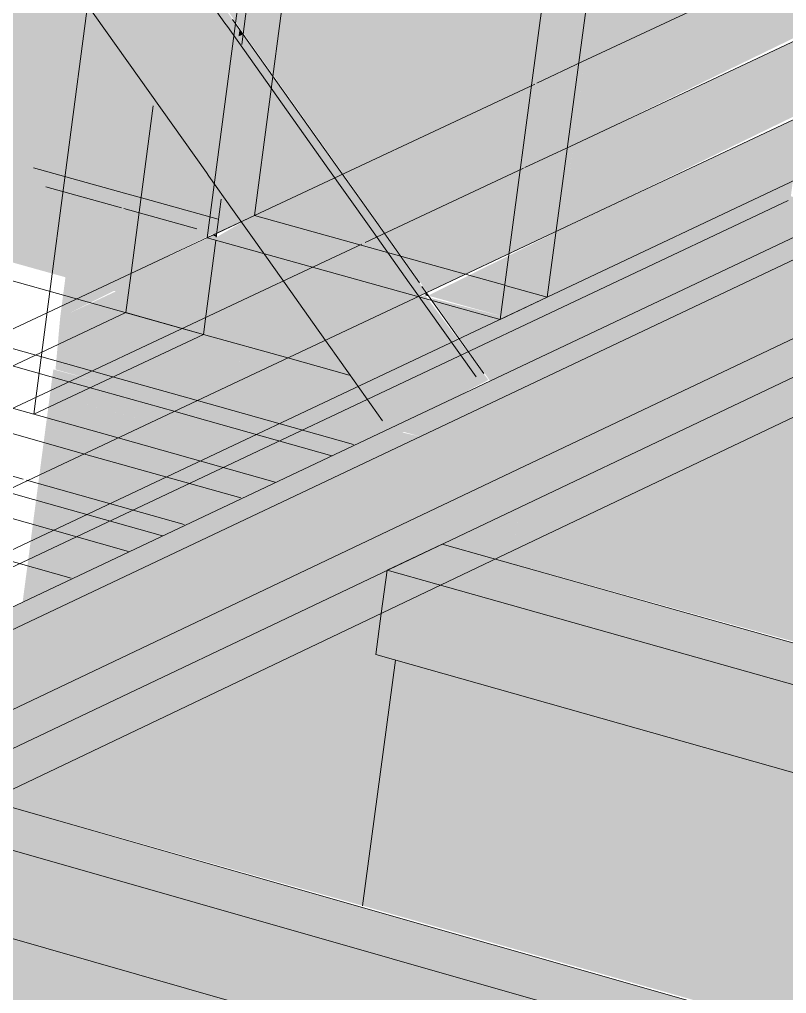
# Model space of a CAD drawing. Header units: inches. Extents: x -8026 to -8021, y -2777 to 2751.
# Drawn here: x -8025.22634 to -8025.21367, y 1923.7398 to 1923.75592 of the extents above; entities that cross this region are included whole.
import ezdxf

# ---------------------------------------------------------------- set-up
doc = ezdxf.new("R2010")
doc.units = ezdxf.units.IN
doc.header["$MEASUREMENT"] = 0
for name, color, linetype, lineweight in [('A-GLAZ-CWMG', 51, 'Continuous', 9), ('S-BEAM', 12, 'Continuous', 9), ('S-BEAM-2', 53, 'Continuous', 9), ('S-BEAM-4', 133, 'Continuous', 9)]:
    doc.layers.add(name, color=color, linetype=linetype, lineweight=lineweight)
doc.layers.add('A-GLAZ-CWMG-1', color=13, linetype='Continuous', lineweight=9, transparency=0.4)
doc.layers.add('A-GLAZ-CWMG-2', color=25, linetype='Continuous', lineweight=9, transparency=0.4)

msp = doc.modelspace()

# ---------------------------------------------------------------- hatches: boundary and pattern name
at = {"layer": 'A-GLAZ-CWMG-1'}
for points in [[(-8025.221412, 1923.751851), (-8025.220636, 1923.752217), (-8025.222381, 1923.752704), (-8025.222673, 1923.752566), (-8025.222352, 1923.752113)], [(-8025.222337, 1923.752118), (-8025.222657, 1923.752572), (-8025.223076, 1923.752324), (-8025.222366, 1923.752126)], [(-8025.223226, 1923.750994), (-8025.221963, 1923.751589), (-8025.222366, 1923.752126), (-8025.223076, 1923.752324), (-8025.223251, 1923.751001)], [(-8025.225544, 1923.751049), (-8025.224096, 1923.751774), (-8025.225517, 1923.75217), (-8025.22566, 1923.751081)], [(-8025.221977, 1923.751584), (-8025.221412, 1923.751851), (-8025.222352, 1923.752113)], [(-8025.223785, 1923.750557), (-8025.222278, 1923.751266), (-8025.224036, 1923.751757), (-8025.225544, 1923.751049), (-8025.224626, 1923.750792)], [(-8025.220528, 1923.750778), (-8025.220131, 1923.750966), (-8025.221908, 1923.751441), (-8025.221943, 1923.751173), (-8025.221201, 1923.750966)], [(-8025.22345, 1923.750463), (-8025.221943, 1923.751173), (-8025.222278, 1923.751266), (-8025.223785, 1923.750557)], [(-8025.221487, 1923.750507), (-8025.221269, 1923.75061), (-8025.221572, 1923.751038), (-8025.222551, 1923.751312), (-8025.223143, 1923.750971), (-8025.222226, 1923.750714)], [(-8025.222034, 1923.750067), (-8025.220528, 1923.750778), (-8025.221943, 1923.751173), (-8025.22345, 1923.750463), (-8025.222259, 1923.75013)], [(-8025.221284, 1923.750605), (-8025.220827, 1923.750821), (-8025.221555, 1923.750989)], [(-8025.21941, 1923.749334), (-8025.218864, 1923.749593), (-8025.219501, 1923.750492), (-8025.220528, 1923.750778), (-8025.222034, 1923.750067), (-8025.21948, 1923.749353)], [(-8025.220242, 1923.749134), (-8025.219417, 1923.749526), (-8025.22074, 1923.749838), (-8025.220307, 1923.749226)], [(-8025.228413, 1923.742929), (-8025.227746, 1923.743247), (-8025.226856, 1923.742997), (-8025.220363, 1923.746092), (-8025.220268, 1923.746807), (-8025.219357, 1923.74724), (-8025.218471, 1923.746995), (-8025.218177, 1923.747135), (-8025.217983, 1923.748533), (-8025.228317, 1923.74362), (-8025.228369, 1923.743247)]]:
    msp.add_hatch(color=256, dxfattribs=at).paths.add_polyline_path(points, flags=0)
h = msp.add_hatch(color=256, dxfattribs=at)
h.paths.add_polyline_path([(-8025.225667, 1923.749671), (-8025.225085, 1923.749944), (-8025.225785, 1923.75013), (-8025.22584, 1923.749719)], flags=0)
h.paths.add_polyline_path([(-8025.225672, 1923.750989), (-8025.225544, 1923.751049), (-8025.22566, 1923.751081)], flags=0)
h = msp.add_hatch(color=256, dxfattribs=at)
h.paths.add_polyline_path([(-8025.225085, 1923.749944), (-8025.223785, 1923.750557), (-8025.225544, 1923.751049), (-8025.225672, 1923.750989), (-8025.225749, 1923.75013)], flags=0)
h.paths.add_polyline_path([(-8025.223915, 1923.749179), (-8025.222034, 1923.750067), (-8025.22345, 1923.750463), (-8025.224751, 1923.74985), (-8025.225085, 1923.749944), (-8025.225667, 1923.749671), (-8025.224751, 1923.749414)], flags=0)
h = msp.add_hatch(color=256, dxfattribs=at)
h.paths.add_polyline_path([(-8025.221289, 1923.748443), (-8025.21948, 1923.749353), (-8025.222034, 1923.750067), (-8025.223915, 1923.749179), (-8025.221796, 1923.748585)], flags=0)
h.paths.add_polyline_path([(-8025.224751, 1923.74985), (-8025.22345, 1923.750463), (-8025.223785, 1923.750557), (-8025.225085, 1923.749944), (-8025.224932, 1923.749901)], flags=0)
h = msp.add_hatch(color=256, dxfattribs=at)
h.paths.add_polyline_path([(-8025.228508, 1923.742209), (-8025.226862, 1923.742995), (-8025.227746, 1923.743247), (-8025.228413, 1923.742929), (-8025.228439, 1923.742739)], flags=0)
h.paths.add_polyline_path([(-8025.220363, 1923.746092), (-8025.218477, 1923.746993), (-8025.219357, 1923.74724), (-8025.220268, 1923.746807), (-8025.220316, 1923.74645)], flags=0)
at = {"layer": 'A-GLAZ-CWMG-2'}
h = msp.add_hatch(color=256, dxfattribs=at)
h.paths.add_polyline_path([(-8025.222673, 1923.752566), (-8025.221001, 1923.753352), (-8025.222648, 1923.755674), (-8025.222723, 1923.755639), (-8025.223057, 1923.753108), (-8025.222753, 1923.752679)], flags=0)
h.paths.add_polyline_path([(-8025.213677, 1923.824204), (-8025.213601, 1923.824235), (-8025.208015, 1923.827935), (-8025.207666, 1923.830536), (-8025.213335, 1923.826804), (-8025.213676, 1923.824219)], flags=0)
h = msp.add_hatch(color=256, dxfattribs=at)
h.paths.add_polyline_path([(-8025.223057, 1923.753108), (-8025.222707, 1923.755758), (-8025.22486, 1923.758796), (-8025.225208, 1923.756144), (-8025.22316, 1923.753253)], flags=0)
h.paths.add_polyline_path([(-8025.216545, 1923.822302), (-8025.213676, 1923.824219), (-8025.213335, 1923.826804), (-8025.216203, 1923.824916), (-8025.216541, 1923.822338)], flags=0)
h = msp.add_hatch(color=256, dxfattribs=at)
h.paths.add_polyline_path([(-8025.224036, 1923.751757), (-8025.223638, 1923.751944), (-8025.224444, 1923.752169), (-8025.224482, 1923.751881), (-8025.224096, 1923.751774)], flags=0)
h.paths.add_polyline_path([(-8025.216971, 1923.78905), (-8025.214499, 1923.807611), (-8025.21727, 1923.806455), (-8025.219485, 1923.789692), (-8025.218357, 1923.789404)], flags=0)
h = msp.add_hatch(color=256, dxfattribs=at)
h.paths.add_polyline_path([(-8025.222278, 1923.751266), (-8025.221943, 1923.751471), (-8025.223638, 1923.751944), (-8025.224036, 1923.751757), (-8025.222753, 1923.751399)], flags=0)
h.paths.add_polyline_path([(-8025.216901, 1923.789032), (-8025.214423, 1923.807643), (-8025.214499, 1923.807611), (-8025.216924, 1923.789038)], flags=0)
h = msp.add_hatch(color=256, dxfattribs=at)
h.paths.add_polyline_path([(-8025.224482, 1923.751881), (-8025.224444, 1923.752169), (-8025.225479, 1923.752457), (-8025.225517, 1923.75217), (-8025.224751, 1923.751956)], flags=0)
h.paths.add_polyline_path([(-8025.219485, 1923.789692), (-8025.21727, 1923.806455), (-8025.218429, 1923.805972), (-8025.220538, 1923.789961)], flags=0)
h = msp.add_hatch(color=256, dxfattribs=at)
h.paths.add_polyline_path([(-8025.225775, 1923.751708), (-8025.225192, 1923.75615), (-8025.226319, 1923.757741), (-8025.227061, 1923.752068), (-8025.22608, 1923.751793)], flags=0)
h.paths.add_polyline_path([(-8025.224845, 1923.758801), (-8025.223773, 1923.766615), (-8025.225067, 1923.766966), (-8025.225975, 1923.760392), (-8025.224985, 1923.758996)], flags=0)
h = msp.add_hatch(color=256, dxfattribs=at)
h.paths.add_polyline_path([(-8025.224974, 1923.751483), (-8025.22314, 1923.752377), (-8025.223041, 1923.753114), (-8025.225192, 1923.75615), (-8025.225775, 1923.751708)], flags=0)
h.paths.add_polyline_path([(-8025.222691, 1923.755764), (-8025.221299, 1923.765945), (-8025.223773, 1923.766615), (-8025.224845, 1923.758801), (-8025.223146, 1923.756406)], flags=0)
h = msp.add_hatch(color=256, dxfattribs=at)
h.paths.add_polyline_path([(-8025.223144, 1923.752343), (-8025.223065, 1923.752408), (-8025.222981, 1923.75303), (-8025.223041, 1923.753114), (-8025.22314, 1923.752377)], flags=0)
h.paths.add_polyline_path([(-8025.223251, 1923.751001), (-8025.223076, 1923.752324), (-8025.223144, 1923.752343), (-8025.224974, 1923.751483), (-8025.223289, 1923.751012)], flags=0)
h.paths.add_polyline_path([(-8025.222632, 1923.75568), (-8025.22123, 1923.765927), (-8025.221299, 1923.765945), (-8025.222691, 1923.755764)], flags=0)
h = msp.add_hatch(color=256, dxfattribs=at)
h.paths.add_polyline_path([(-8025.223069, 1923.752378), (-8025.222657, 1923.752572), (-8025.222981, 1923.75303), (-8025.223065, 1923.752408)], flags=0)
h.paths.add_polyline_path([(-8025.220985, 1923.753357), (-8025.217781, 1923.754863), (-8025.216424, 1923.764626), (-8025.22123, 1923.765927), (-8025.222632, 1923.75568), (-8025.221674, 1923.754329)], flags=0)
for points in [[(-8025.217781, 1923.754863), (-8025.217004, 1923.755228), (-8025.215719, 1923.764435), (-8025.216424, 1923.764626), (-8025.217717, 1923.755344)], [(-8025.217191, 1923.753838), (-8025.213219, 1923.755771), (-8025.21304, 1923.757091), (-8025.217004, 1923.755228), (-8025.217125, 1923.754326)], [(-8025.222723, 1923.755639), (-8025.222648, 1923.755674), (-8025.222707, 1923.755758)], [(-8025.22029, 1923.752377), (-8025.217191, 1923.753838), (-8025.217004, 1923.755228), (-8025.220985, 1923.753357), (-8025.220525, 1923.752708)], [(-8025.2196, 1923.751399), (-8025.217377, 1923.752449), (-8025.217191, 1923.753838), (-8025.22029, 1923.752377), (-8025.219636, 1923.751451)], [(-8025.220636, 1923.752217), (-8025.220306, 1923.752372), (-8025.221001, 1923.753352), (-8025.222381, 1923.752704), (-8025.220731, 1923.752243)], [(-8025.219716, 1923.749019), (-8025.212273, 1923.752548), (-8025.212766, 1923.752685), (-8025.220211, 1923.749158)], [(-8025.217983, 1923.748533), (-8025.210546, 1923.752069), (-8025.212273, 1923.752548), (-8025.219716, 1923.749019), (-8025.218172, 1923.748586)], [(-8025.223076, 1923.752324), (-8025.223098, 1923.752365), (-8025.223144, 1923.752343)], [(-8025.219674, 1923.751366), (-8025.219614, 1923.751394), (-8025.220306, 1923.752372), (-8025.221412, 1923.751851), (-8025.219784, 1923.751396)], [(-8025.218301, 1923.750991), (-8025.217523, 1923.751359), (-8025.217377, 1923.752449), (-8025.219572, 1923.75136), (-8025.21956, 1923.751342), (-8025.218434, 1923.751028)], [(-8025.218177, 1923.747135), (-8025.212101, 1923.750032), (-8025.212004, 1923.750741), (-8025.211109, 1923.751168), (-8025.210225, 1923.750926), (-8025.209038, 1923.751492), (-8025.209016, 1923.751648), (-8025.210546, 1923.752069), (-8025.217983, 1923.748533), (-8025.218162, 1923.747242)], [(-8025.220827, 1923.750821), (-8025.219674, 1923.751366), (-8025.221412, 1923.751851), (-8025.221977, 1923.751584), (-8025.221587, 1923.751033), (-8025.221428, 1923.750989)], [(-8025.221943, 1923.751173), (-8025.221943, 1923.751424), (-8025.222278, 1923.751266)], [(-8025.219573, 1923.751338), (-8025.219627, 1923.751388), (-8025.219638, 1923.751356)], [(-8025.219417, 1923.749526), (-8025.218593, 1923.749955), (-8025.219638, 1923.751356), (-8025.219741, 1923.751334), (-8025.221284, 1923.750605), (-8025.22079, 1923.74991), (-8025.220089, 1923.749714)], [(-8025.219501, 1923.750492), (-8025.219765, 1923.750864), (-8025.220131, 1923.750966), (-8025.220528, 1923.750778)], [(-8025.230057, 1923.744116), (-8025.219716, 1923.749019), (-8025.220251, 1923.749139), (-8025.230554, 1923.744258)], [(-8025.222595, 1923.747824), (-8025.221289, 1923.748443), (-8025.223915, 1923.749179), (-8025.225222, 1923.748562), (-8025.222753, 1923.747868)], [(-8025.228317, 1923.74362), (-8025.217983, 1923.748533), (-8025.219716, 1923.749019), (-8025.230057, 1923.744116), (-8025.228502, 1923.743673)], [(-8025.225966, 1923.746225), (-8025.224092, 1923.747114), (-8025.226108, 1923.747682), (-8025.226288, 1923.746316)], [(-8025.226322, 1923.746056), (-8025.225966, 1923.746225), (-8025.226288, 1923.746316)]]:
    msp.add_hatch(color=256, dxfattribs=at).paths.add_polyline_path(points, flags=0)
h = msp.add_hatch(color=256, dxfattribs=at)
h.paths.add_polyline_path([(-8025.221572, 1923.751038), (-8025.221963, 1923.751589), (-8025.222551, 1923.751312), (-8025.222219, 1923.751219)], flags=0)
h.paths.add_polyline_path([(-8025.217377, 1923.752449), (-8025.213405, 1923.754383), (-8025.213225, 1923.755707), (-8025.217191, 1923.753838), (-8025.217226, 1923.753573)], flags=0)
h = msp.add_hatch(color=256, dxfattribs=at)
h.paths.add_polyline_path([(-8025.218559, 1923.749931), (-8025.212727, 1923.752698), (-8025.213593, 1923.752996), (-8025.213413, 1923.754323), (-8025.217377, 1923.752449), (-8025.217523, 1923.751359), (-8025.218301, 1923.750991), (-8025.219536, 1923.75131), (-8025.218579, 1923.749959)], flags=0)
h.paths.add_polyline_path([(-8025.221124, 1923.750405), (-8025.221269, 1923.75061), (-8025.221487, 1923.750507)], flags=0)
h = msp.add_hatch(color=256, dxfattribs=at)
h.paths.add_polyline_path([(-8025.224092, 1923.747114), (-8025.222595, 1923.747824), (-8025.225222, 1923.748562), (-8025.226043, 1923.748174), (-8025.226108, 1923.747682), (-8025.224751, 1923.747299)], flags=0)
h.paths.add_polyline_path([(-8025.225222, 1923.748562), (-8025.223915, 1923.749179), (-8025.225667, 1923.749671), (-8025.225858, 1923.749581), (-8025.225965, 1923.748771)], flags=0)
h = msp.add_hatch(color=256, dxfattribs=at)
h.paths.add_polyline_path([(-8025.226043, 1923.748174), (-8025.225222, 1923.748562), (-8025.225965, 1923.748771), (-8025.226042, 1923.748182)], flags=0)
h.paths.add_polyline_path([(-8025.225858, 1923.749581), (-8025.225667, 1923.749671), (-8025.22584, 1923.749719)], flags=0)
at = {"layer": 'S-BEAM-2'}
h = msp.add_hatch(color=256, dxfattribs=at)
h.paths.add_polyline_path([(-8025.246168, 1923.729688), (-8025.245804, 1923.733089), (-8025.24609, 1923.733172), (-8025.246004, 1923.733868), (-8025.250657, 1923.73165), (-8025.251554, 1923.731912), (-8025.252395, 1923.731512), (-8025.246508, 1923.729787)], flags=0)
h.paths.add_polyline_path([(-8025.237611, 1923.732928), (-8025.237064, 1923.737226), (-8025.237399, 1923.737322), (-8025.237311, 1923.738012), (-8025.24406, 1923.734795), (-8025.237837, 1923.732994)], flags=0)
h.paths.add_polyline_path([(-8025.229071, 1923.73713), (-8025.228526, 1923.741308), (-8025.228855, 1923.741401), (-8025.228766, 1923.742086), (-8025.235385, 1923.738931), (-8025.229313, 1923.737199)], flags=0)
h.paths.add_polyline_path([(-8025.220673, 1923.741258), (-8025.220131, 1923.745321), (-8025.220454, 1923.745411), (-8025.220363, 1923.746092), (-8025.226856, 1923.742997), (-8025.220932, 1923.741331)], flags=0)
h.paths.add_polyline_path([(-8025.212415, 1923.745315), (-8025.211876, 1923.749268), (-8025.212193, 1923.749355), (-8025.212101, 1923.750032), (-8025.218471, 1923.746995), (-8025.21269, 1923.745391)], flags=0)
h.paths.add_polyline_path([(-8025.209156, 1923.750633), (-8025.209038, 1923.751492), (-8025.210225, 1923.750926), (-8025.209276, 1923.750666)], flags=0)
h.paths.add_polyline_path([(-8025.196303, 1923.753224), (-8025.195771, 1923.756967), (-8025.196076, 1923.757049), (-8025.195882, 1923.758417), (-8025.198729, 1923.757061), (-8025.199162, 1923.753995), (-8025.197327, 1923.7535)], flags=0)
h.paths.add_polyline_path([(-8025.189835, 1923.75745), (-8025.189238, 1923.76158), (-8025.195016, 1923.758829)], flags=0)
at = {"layer": 'S-BEAM-4'}
h = msp.add_hatch(color=256, dxfattribs=at)
h.paths.add_polyline_path([(-8025.091039, 1923.717835), (-8025.086086, 1923.720732), (-8025.199478, 1923.751971), (-8025.200022, 1923.748116), (-8025.091595, 1923.71799)], flags=0)
h.paths.add_polyline_path([(-8025.232469, 1923.75524), (-8025.231748, 1923.760861), (-8025.235719, 1923.761955), (-8025.23643, 1923.756345), (-8025.232778, 1923.755326)], flags=0)
h.paths.add_polyline_path([(-8025.217004, 1923.755228), (-8025.214897, 1923.756218), (-8025.216801, 1923.756743), (-8025.21694, 1923.75571)], flags=0)
h.paths.add_polyline_path([(-8025.243545, 1923.75833), (-8025.242854, 1923.76392), (-8025.245574, 1923.76467), (-8025.246258, 1923.759087), (-8025.244016, 1923.758462)], flags=0)
h.paths.add_polyline_path([(-8025.251978, 1923.760683), (-8025.251308, 1923.76625), (-8025.255421, 1923.767383), (-8025.256081, 1923.761828), (-8025.253651, 1923.76115)], flags=0)
h.paths.add_polyline_path([(-8025.262146, 1923.76352), (-8025.261501, 1923.769058), (-8025.266129, 1923.770333), (-8025.266762, 1923.764808), (-8025.262385, 1923.763586)], flags=0)
h.paths.add_polyline_path([(-8025.275956, 1923.767373), (-8025.275668, 1923.769972), (-8025.277694, 1923.773519), (-8025.286972, 1923.776075), (-8025.287297, 1923.775861), (-8025.287846, 1923.77069), (-8025.276264, 1923.767458)], flags=0)
h.paths.add_polyline_path([(-8025.291689, 1923.771762), (-8025.291553, 1923.773068), (-8025.29299, 1923.772125), (-8025.292088, 1923.771873)], flags=0)
h.paths.add_polyline_path([(-8025.295371, 1923.772789), (-8025.291302, 1923.775469), (-8025.291119, 1923.777217), (-8025.298039, 1923.779124), (-8025.298593, 1923.773688), (-8025.296921, 1923.773222)], flags=0)
h = msp.add_hatch(color=256, dxfattribs=at)
h.paths.add_polyline_path([(-8025.099729, 1923.712816), (-8025.098871, 1923.713314), (-8025.200976, 1923.742065), (-8025.201076, 1923.741395), (-8025.100433, 1923.713015)], flags=0)
h.paths.add_polyline_path([(-8025.209456, 1923.743758), (-8025.209359, 1923.744425), (-8025.218477, 1923.746993), (-8025.219387, 1923.746559), (-8025.212561, 1923.744634)], flags=0)
h = msp.add_hatch(color=256, dxfattribs=at)
h.paths.add_polyline_path([(-8025.101518, 1923.71177), (-8025.099729, 1923.712816), (-8025.201076, 1923.741395), (-8025.201275, 1923.739986), (-8025.102733, 1923.712113)], flags=0)
h.paths.add_polyline_path([(-8025.209649, 1923.742355), (-8025.209456, 1923.743758), (-8025.219387, 1923.746559), (-8025.220363, 1923.746092), (-8025.220454, 1923.745411), (-8025.212816, 1923.743251)], flags=0)
h = msp.add_hatch(color=256, dxfattribs=at)
h.paths.add_polyline_path([(-8025.106705, 1923.708735), (-8025.101515, 1923.71177), (-8025.201272, 1923.739987), (-8025.201851, 1923.735886), (-8025.10727, 1923.708896)], flags=0)
h.paths.add_polyline_path([(-8025.210209, 1923.738272), (-8025.209647, 1923.742356), (-8025.220131, 1923.745321), (-8025.220673, 1923.741258), (-8025.211891, 1923.738752)], flags=0)
h = msp.add_hatch(color=256, dxfattribs=at)
h.paths.add_polyline_path([(-8025.107648, 1923.708216), (-8025.106775, 1923.708723), (-8025.201903, 1923.735872), (-8025.202006, 1923.735185), (-8025.109082, 1923.708626)], flags=0)
h.paths.add_polyline_path([(-8025.210361, 1923.737572), (-8025.21026, 1923.738257), (-8025.226862, 1923.742995), (-8025.227788, 1923.742553), (-8025.210915, 1923.737731)], flags=0)
h = msp.add_hatch(color=256, dxfattribs=at)
h.paths.add_polyline_path([(-8025.109442, 1923.707167), (-8025.107648, 1923.708216), (-8025.202006, 1923.735185), (-8025.202207, 1923.733761), (-8025.111468, 1923.707748)], flags=0)
h.paths.add_polyline_path([(-8025.210556, 1923.736155), (-8025.210361, 1923.737572), (-8025.227788, 1923.742553), (-8025.228766, 1923.742086), (-8025.228855, 1923.741401), (-8025.215555, 1923.737588)], flags=0)
h = msp.add_hatch(color=256, dxfattribs=at)
h.paths.add_polyline_path([(-8025.114753, 1923.70406), (-8025.109439, 1923.707168), (-8025.202205, 1923.733762), (-8025.202802, 1923.72953), (-8025.115322, 1923.704224)], flags=0)
h.paths.add_polyline_path([(-8025.211134, 1923.731941), (-8025.210553, 1923.736155), (-8025.228526, 1923.741308), (-8025.229071, 1923.73713), (-8025.215548, 1923.733218)], flags=0)

# ---------------------------------------------------------------- linework, layer by layer
at = {"layer": 'A-GLAZ-CWMG'}
for p, q in [((-8025.223293, 1923.770885), (-8025.225897, 1923.750999)), ((-8025.220867, 1923.770318), (-8025.223242, 1923.752309)), ((-8025.220724, 1923.770252), (-8025.22267, 1923.755507)), ((-8025.220151, 1923.770142), (-8025.22246, 1923.752676)), ((-8025.218401, 1923.750958), (-8025.215985, 1923.769008)), ((-8025.215272, 1923.768833), (-8025.21762, 1923.751327)), ((-8025.213076, 1923.757079), (-8025.217046, 1923.755216)), ((-8025.21762, 1923.751327), (-8025.208255, 1923.755754)), ((-8025.213264, 1923.755693), (-8025.217232, 1923.753826)), ((-8025.213264, 1923.755693), (-8025.217232, 1923.753826)), ((-8025.217046, 1923.755216), (-8025.217791, 1923.754867)), ((-8025.217826, 1923.75485), (-8025.22246, 1923.752676)), ((-8025.224504, 1923.751685), (-8025.224135, 1923.754488)), ((-8025.217808, 1923.749927), (-8025.208446, 1923.754366)), ((-8025.208446, 1923.754366), (-8025.217808, 1923.749927)), ((-8025.213452, 1923.754309), (-8025.217418, 1923.752438)), ((-8025.217418, 1923.752438), (-8025.213452, 1923.754309)), ((-8025.217232, 1923.753826), (-8025.21799, 1923.75347)), ((-8025.217232, 1923.753826), (-8025.21799, 1923.75347)), ((-8025.218013, 1923.753459), (-8025.220631, 1923.752227)), ((-8025.218013, 1923.753459), (-8025.220631, 1923.752227)), ((-8025.223008, 1923.752945), (-8025.223091, 1923.752316)), ((-8025.223013, 1923.748492), (-8025.213639, 1923.752927)), ((-8025.208637, 1923.752979), (-8025.217995, 1923.748529)), ((-8025.208637, 1923.752979), (-8025.217995, 1923.748529)), ((-8025.223242, 1923.752309), (-8025.22246, 1923.752676)), ((-8025.22246, 1923.752676), (-8025.223235, 1923.752313)), ((-8025.22246, 1923.752676), (-8025.218322, 1923.751523)), ((-8025.217418, 1923.752438), (-8025.218189, 1923.752075)), ((-8025.218189, 1923.752075), (-8025.217418, 1923.752438)), ((-8025.223235, 1923.752313), (-8025.227392, 1923.750362)), ((-8025.223098, 1923.752263), (-8025.223269, 1923.750967)), ((-8025.218401, 1923.750958), (-8025.223242, 1923.752309)), ((-8025.220688, 1923.752201), (-8025.221474, 1923.751831)), ((-8025.220688, 1923.752201), (-8025.221474, 1923.751831)), ((-8025.218199, 1923.75207), (-8025.219715, 1923.751355)), ((-8025.219715, 1923.751355), (-8025.218199, 1923.75207)), ((-8025.225402, 1923.751298), (-8025.227141, 1923.751785)), ((-8025.221474, 1923.751831), (-8025.222645, 1923.75128)), ((-8025.221474, 1923.751831), (-8025.222645, 1923.75128)), ((-8025.224585, 1923.751069), (-8025.224504, 1923.751685)), ((-8025.218183, 1923.747133), (-8025.208828, 1923.751593)), ((-8025.218318, 1923.751521), (-8025.21762, 1923.751327)), ((-8025.227961, 1923.746438), (-8025.21762, 1923.751327)), ((-8025.222645, 1923.75128), (-8025.227575, 1923.74896)), ((-8025.222645, 1923.75128), (-8025.227575, 1923.74896)), ((-8025.223638, 1923.750804), (-8025.225402, 1923.751298)), ((-8025.219715, 1923.751355), (-8025.222829, 1923.749885)), ((-8025.222829, 1923.749885), (-8025.219715, 1923.751355)), ((-8025.21762, 1923.751327), (-8025.218401, 1923.750958)), ((-8025.227392, 1923.749751), (-8025.224585, 1923.751069)), ((-8025.224585, 1923.751069), (-8025.223635, 1923.750803)), ((-8025.225897, 1923.750999), (-8025.226074, 1923.749647)), ((-8025.223269, 1923.750967), (-8025.223303, 1923.75071)), ((-8025.223303, 1923.75071), (-8025.223638, 1923.750804)), ((-8025.223635, 1923.750803), (-8025.223303, 1923.75071)), ((-8025.226893, 1923.750594), (-8025.225156, 1923.750106)), ((-8025.223303, 1923.75071), (-8025.226108, 1923.749389)), ((-8025.221908, 1923.750319), (-8025.223303, 1923.75071)), ((-8025.22729, 1923.750419), (-8025.225529, 1923.749924)), ((-8025.220894, 1923.750035), (-8025.221908, 1923.750319)), ((-8025.225156, 1923.750106), (-8025.224826, 1923.750013)), ((-8025.228145, 1923.745026), (-8025.217808, 1923.749927)), ((-8025.217808, 1923.749927), (-8025.228145, 1923.745026)), ((-8025.225529, 1923.749924), (-8025.225194, 1923.74983)), ((-8025.224826, 1923.750013), (-8025.223425, 1923.74962)), ((-8025.222829, 1923.749885), (-8025.227758, 1923.74756)), ((-8025.227758, 1923.74756), (-8025.222829, 1923.749885)), ((-8025.225194, 1923.74983), (-8025.223773, 1923.749431)), ((-8025.226074, 1923.749647), (-8025.226108, 1923.749389)), ((-8025.223425, 1923.74962), (-8025.220824, 1923.748889)), ((-8025.226444, 1923.749484), (-8025.226108, 1923.749389)), ((-8025.226108, 1923.749389), (-8025.226441, 1923.749483)), ((-8025.226108, 1923.749389), (-8025.224712, 1923.748996)), ((-8025.223773, 1923.749431), (-8025.223482, 1923.749349)), ((-8025.223482, 1923.749349), (-8025.221181, 1923.748702)), ((-8025.225285, 1923.748734), (-8025.227014, 1923.749222)), ((-8025.227014, 1923.749222), (-8025.225285, 1923.748734)), ((-8025.224712, 1923.748996), (-8025.222119, 1923.748267)), ((-8025.226284, 1923.748314), (-8025.227578, 1923.748679)), ((-8025.222687, 1923.748003), (-8025.225285, 1923.748734)), ((-8025.225285, 1923.748734), (-8025.222687, 1923.748003)), ((-8025.233363, 1923.743596), (-8025.223013, 1923.748492)), ((-8025.217995, 1923.748529), (-8025.228329, 1923.743616)), ((-8025.217995, 1923.748529), (-8025.228329, 1923.743616)), ((-8025.223624, 1923.747563), (-8025.226228, 1923.748298)), ((-8025.226578, 1923.748108), (-8025.226287, 1923.748025)), ((-8025.226287, 1923.748025), (-8025.223983, 1923.747375)), ((-8025.224541, 1923.747118), (-8025.227136, 1923.747851)), ((-8025.225488, 1923.746676), (-8025.227756, 1923.747318)), ((-8025.225488, 1923.746676), (-8025.227756, 1923.747318)), ((-8025.228513, 1923.742208), (-8025.218183, 1923.747133))]:
    msp.add_line(p, q, dxfattribs=at)
at = {"layer": 'S-BEAM'}
for p, q in [((-8025.222949, 1923.75586), (-8025.225096, 1923.75889)), ((-8025.226546, 1923.758032), (-8025.223254, 1923.753386)), ((-8025.222821, 1923.755919), (-8025.221146, 1923.753556)), ((-8025.222907, 1923.755801), (-8025.222949, 1923.75586)), ((-8025.221273, 1923.753496), (-8025.222907, 1923.755801)), ((-8025.220565, 1923.752498), (-8025.221273, 1923.753496)), ((-8025.221146, 1923.753556), (-8025.220438, 1923.752558)), ((-8025.226113, 1923.753467), (-8025.22558, 1923.753318)), ((-8025.22558, 1923.753318), (-8025.22461, 1923.753048)), ((-8025.223254, 1923.753386), (-8025.223212, 1923.753327)), ((-8025.223212, 1923.753327), (-8025.222821, 1923.752775)), ((-8025.211758, 1923.753163), (-8025.249212, 1923.735419)), ((-8025.225909, 1923.75315), (-8025.224659, 1923.752801)), ((-8025.224608, 1923.753047), (-8025.224268, 1923.752952)), ((-8025.224268, 1923.752952), (-8025.223063, 1923.752616)), ((-8025.224618, 1923.75279), (-8025.223414, 1923.752453)), ((-8025.222821, 1923.752775), (-8025.222494, 1923.752314)), ((-8025.220438, 1923.752558), (-8025.219732, 1923.751562)), ((-8025.219904, 1923.751565), (-8025.220565, 1923.752498)), ((-8025.249022, 1923.733118), (-8025.208695, 1923.752317)), ((-8025.222494, 1923.752314), (-8025.222113, 1923.751775)), ((-8025.222113, 1923.751775), (-8025.221406, 1923.750778)), ((-8025.219859, 1923.751502), (-8025.219904, 1923.751565)), ((-8025.218798, 1923.750005), (-8025.219859, 1923.751502)), ((-8025.219691, 1923.751504), (-8025.218671, 1923.750065)), ((-8025.221406, 1923.750778), (-8025.220905, 1923.750071)), ((-8025.220905, 1923.750071), (-8025.220344, 1923.749279)), ((-8025.220268, 1923.746807), (-8025.219357, 1923.74724)), ((-8025.219357, 1923.74724), (-8025.218536, 1923.747009)), ((-8025.218536, 1923.747009), (-8025.209983, 1923.744601)), ((-8025.220363, 1923.746092), (-8025.220268, 1923.746807)), ((-8025.219447, 1923.746575), (-8025.220268, 1923.746807)), ((-8025.210127, 1923.743947), (-8025.219447, 1923.746575)), ((-8025.220454, 1923.745411), (-8025.220363, 1923.746092)), ((-8025.220454, 1923.745411), (-8025.210319, 1923.742545)), ((-8025.220674, 1923.741254), (-8025.220131, 1923.74532)), ((-8025.226922, 1923.743012), (-8025.211292, 1923.738551)), ((-8025.211433, 1923.737879), (-8025.227848, 1923.742571)), ((-8025.228855, 1923.741401), (-8025.211627, 1923.736462))]:
    msp.add_line(p, q, dxfattribs=at)

doc.saveas('drawing.dxf')
